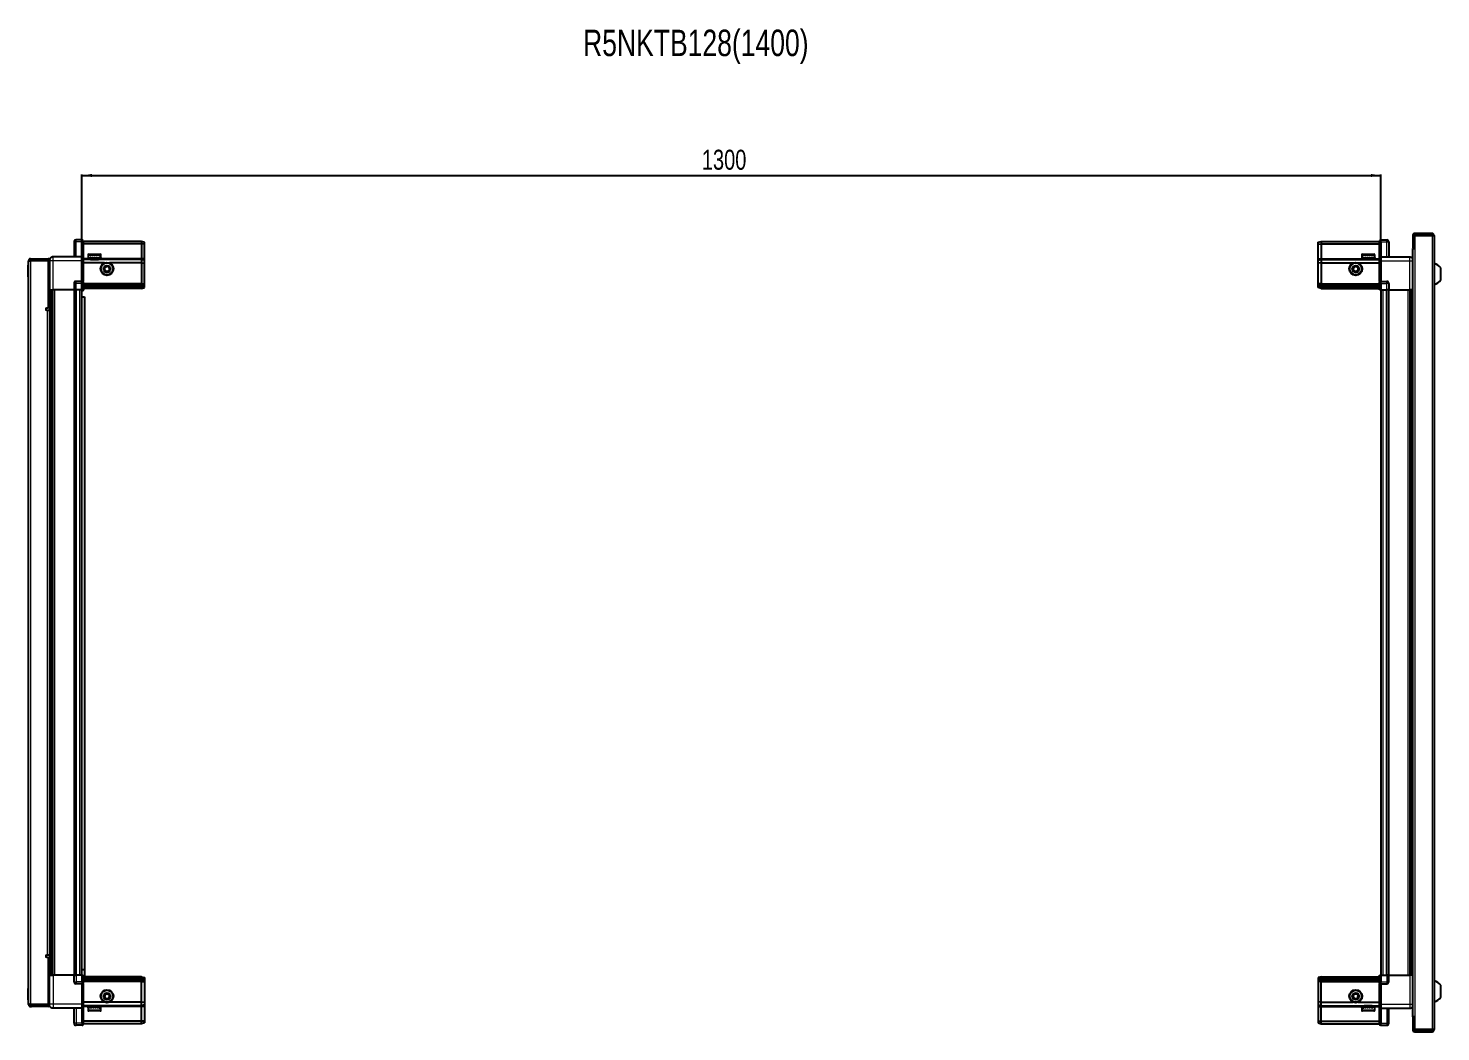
# Model space of a CAD drawing. Header units: millimetres. Extents: x 1319 to 5624, y -838 to 1781.
# Drawn here: x 2843 to 4257, y 777 to 1781 of the extents above; entities that cross this region are included whole.
import ezdxf

# ---------------------------------------------------------------- set-up
doc = ezdxf.new("R2010")
doc.units = ezdxf.units.MM
doc.layers.add('FORMAT', color=7, linetype='Continuous')
doc.styles.add('SLDTEXTSTYLE0', font='TXT', dxfattribs={"width": 0.75})
doc.dimstyles.new('SLDDIMSTYLE0', dxfattribs={"dimtxt": 20, "dimasz": 10, "dimexe": 0, "dimexo": 0.0625, "dimgap": 5, "dimtad": 2, "dimdec": 1, "dimrnd": 1e-09, "dimzin": 12, "dimdsep": 46, "dimtxsty": 'SLDTEXTSTYLE0', "dimsah": 1, "dimcen": 0.09, "dimadec": 0, "dimazin": 3, "dimtfac": 1, "dimtofl": 0, "dimtmove": 0, "dimatfit": 3, "dimfxl": 0, "dimfrac": 2, "dimtolj": 1, "dimtzin": 12, "dimarcsym": 0})

# ---------------------------------------------------------------- blocks, each defined once
blk = doc.blocks.new('_D_5')
at = {"layer": 'FORMAT'}
for p, q in [((2897, 1519.3), (2897, 1634.8)), ((2897, 1633.8), (4197, 1633.8)), ((4197, 1519.3), (4197, 1634.8))]:
    blk.add_line(p, q, dxfattribs=at)
for points in [[(2897, 1633.8), (2907, 1632.3), (2907, 1635.4)], [(4197, 1633.8), (4187, 1635.4), (4187, 1632.3)]]:
    blk.add_solid(points, dxfattribs=at)
at = {"layer": 'FORMAT', "insert": (3517.4, 1659.6), "char_height": 20, "attachment_point": 1, "style": 'SLDTEXTSTYLE0'}
blk.add_mtext('1300', dxfattribs=at)

msp = doc.modelspace()

# ---------------------------------------------------------------- linework, layer by layer
at = {"color": 7, "linetype": 'Continuous', "lineweight": 25}
for p, q in [((2897.13, 1569.32), (2891.13, 1569.32)), ((2897.13, 1569.32), (2897.46, 1569.32)), ((2897.13, 1569.32), (2897.13, 1567.32)), ((2898.33, 1568.82), (2897.46, 1569.32)), ((4196.49, 1569.32), (4195.63, 1568.82)), ((4196.49, 1569.32), (4195.63, 1568.82)), ((4196.83, 1569.32), (4196.49, 1569.32)), ((4196.83, 1569.32), (4196.49, 1569.32)), ((4196.83, 1567.32), (4196.83, 1569.32)), ((4196.83, 1569.32), (4196.83, 1569.32)), ((4196.83, 1569.32), (4202.83, 1569.32)), ((4228.83, 1573.72), (4228.83, 1561.32)), ((4230.33, 1573.72), (4230.33, 1561.32)), ((4230.83, 1560.82), (4230.83, 1573.72)), ((4230.83, 1573.72), (4248.23, 1573.72)), ((4248.23, 1575.82), (4230.93, 1575.82)), ((4248.23, 1574.32), (4230.93, 1574.32)), ((4248.23, 1574.32), (4248.23, 1575.82)), ((4248.23, 1573.72), (4250.33, 1573.72)), ((4250.33, 1573.72), (4250.33, 778.92)), ((2889.13, 1567.32), (2889.13, 1552.32)), ((2897.13, 1552.52), (2897.13, 1567.32)), ((2897.13, 1552.52), (2897.13, 1567.32)), ((2898.33, 1567.32), (2898.33, 1568.82)), ((2956.63, 1567.82), (2898.33, 1567.82)), ((2898.33, 1567.32), (2898.33, 1552.52)), ((2956.63, 1565.32), (2898.33, 1565.32)), ((2903.93, 1555.02), (2911.09, 1555.02)), ((2911.09, 1555.02), (2915.33, 1555.02)), ((2956.63, 1567.82), (2956.63, 1565.32)), ((2959.63, 1567.02), (2956.63, 1567.82)), ((2956.63, 1565.32), (2956.63, 1550.82)), ((2959.63, 1565.17), (2956.63, 1565.32)), ((2959.63, 1565.17), (2959.63, 1567.02)), ((2959.63, 1550.82), (2959.63, 1565.17)), ((4134.33, 1567.02), (4137.33, 1567.82)), ((4134.33, 1565.17), (4134.33, 1567.02)), ((4134.33, 1565.17), (4137.33, 1565.32)), ((4134.33, 1550.82), (4134.33, 1565.17)), ((4137.33, 1567.82), (4137.33, 1565.32)), ((4137.33, 1567.82), (4195.63, 1567.82)), ((4137.33, 1565.32), (4137.33, 1550.82)), ((4137.33, 1565.32), (4195.63, 1565.32)), ((4178.63, 1555.02), (4190.03, 1555.02)), ((4195.63, 1568.82), (4195.63, 1567.32)), ((4195.63, 1552.52), (4195.63, 1567.32)), ((4196.83, 1567.32), (4196.83, 1552.52)), ((4204.83, 1567.32), (4204.83, 1552.32)), ((4228.73, 1560.82), (4228.73, 791.82)), ((4228.73, 1560.82), (4230.83, 1560.82)), ((4228.83, 1561.32), (4230.33, 1561.32)), ((2843.63, 1543.96), (2843.33, 1543.96)), ((2843.33, 1532.39), (2843.33, 1543.96)), ((2845.13, 1548.47), (2843.63, 1548.47)), ((2843.63, 1547.97), (2843.63, 1548.47)), ((2843.63, 804.67), (2843.63, 1547.97)), ((2845.73, 1549.07), (2845.73, 1550.57)), ((2845.73, 1550.57), (2846.63, 1550.57)), ((2845.73, 1549.07), (2846.63, 1549.07)), ((2845.73, 1548.57), (2863.13, 1548.57)), ((2846.63, 1549.07), (2846.63, 1550.57)), ((2846.63, 1550.57), (2863.13, 1550.57)), ((2846.63, 1549.07), (2863.13, 1549.07)), ((2863.13, 1549.07), (2863.13, 1550.57)), ((2864.63, 1548.57), (2863.13, 1548.57)), ((2863.13, 1548.57), (2863.13, 1501.07)), ((2864.63, 1548.32), (2864.63, 1519.32)), ((2897.13, 1552.32), (2868.13, 1552.32)), ((2897.13, 1552.32), (2897.13, 1552.52)), ((2897.13, 1552.32), (2898.33, 1552.32)), ((2897.13, 1548.32), (2897.13, 1552.32)), ((2897.13, 1528.02), (2897.13, 1548.32)), ((2898.33, 1552.52), (2898.33, 1552.32)), ((2898.33, 1552.32), (2898.33, 1548.32)), ((2956.63, 1549.82), (2898.33, 1549.82)), ((2898.33, 1548.32), (2898.33, 1528.02)), ((2919.63, 1546.32), (2898.33, 1546.32)), ((2903.13, 1554.22), (2903.13, 1551.82)), ((2903.13, 1551.82), (2903.13, 1551.32)), ((2903.13, 1551.32), (2903.26, 1551.32)), ((2903.45, 1551.82), (2903.26, 1551.82)), ((2903.26, 1551.82), (2903.26, 1551.32)), ((2903.26, 1551.32), (2903.45, 1551.32)), ((2903.45, 1551.82), (2903.45, 1551.32)), ((2903.45, 1551.32), (2903.98, 1551.32)), ((2904.38, 1551.82), (2903.98, 1551.82)), ((2903.98, 1551.82), (2903.98, 1551.32)), ((2903.98, 1551.32), (2904.38, 1551.32)), ((2904.38, 1551.82), (2904.38, 1551.32)), ((2904.38, 1551.32), (2905.25, 1551.32)), ((2905.23, 1551.32), (2905.23, 1551.22)), ((2905.23, 1551.22), (2914.03, 1551.22)), ((2905.82, 1551.82), (2905.25, 1551.82)), ((2905.25, 1551.82), (2905.25, 1551.32)), ((2905.25, 1551.32), (2905.82, 1551.32)), ((2905.63, 1550.82), (2906.32, 1550.34)), ((2905.63, 1550.82), (2910.66, 1550.82)), ((2906.32, 1550.34), (2905.63, 1549.86)), ((2905.63, 1549.86), (2905.63, 1549.82)), ((2905.63, 1549.86), (2910.66, 1549.86)), ((2905.82, 1551.82), (2905.82, 1551.32)), ((2905.82, 1551.32), (2906.95, 1551.32)), ((2906.32, 1550.34), (2910.48, 1550.34)), ((2907.64, 1551.82), (2906.95, 1551.82)), ((2906.95, 1551.82), (2906.95, 1551.32)), ((2906.95, 1551.32), (2907.64, 1551.32)), ((2907.64, 1551.82), (2907.64, 1551.32)), ((2907.64, 1551.32), (2908.91, 1551.32)), ((2909.65, 1551.82), (2908.91, 1551.82)), ((2908.91, 1551.82), (2908.91, 1551.32)), ((2908.91, 1551.32), (2909.14, 1551.32)), ((2909.14, 1551.82), (2909.14, 1551.32)), ((2909.64, 1551.82), (2909.64, 1551.32)), ((2909.64, 1551.32), (2909.65, 1551.32)), ((2909.65, 1551.82), (2909.65, 1551.32)), ((2909.65, 1551.32), (2910.94, 1551.32)), ((2910.48, 1550.34), (2912.94, 1550.34)), ((2910.66, 1550.82), (2913.63, 1550.82)), ((2910.66, 1549.86), (2913.63, 1549.86)), ((2911.65, 1551.82), (2910.94, 1551.82)), ((2910.94, 1551.82), (2910.94, 1551.32)), ((2911, 1551.82), (2911, 1551.32)), ((2911, 1551.32), (2911.65, 1551.32)), ((2911.65, 1551.82), (2911.65, 1551.32)), ((2911.65, 1551.32), (2912.84, 1551.32)), ((2913.46, 1551.82), (2912.84, 1551.82)), ((2912.84, 1551.82), (2912.84, 1551.32)), ((2912.84, 1551.32), (2913.46, 1551.32)), ((2912.94, 1550.34), (2913.63, 1550.82)), ((2913.63, 1549.86), (2912.94, 1550.34)), ((2913.46, 1551.82), (2913.46, 1551.32)), ((2913.46, 1551.32), (2914.43, 1551.32)), ((2913.63, 1549.82), (2913.63, 1549.86)), ((2914.03, 1551.22), (2914.03, 1551.32)), ((2914.9, 1551.82), (2914.43, 1551.82)), ((2914.43, 1551.82), (2914.43, 1551.32)), ((2914.43, 1551.32), (2914.9, 1551.32)), ((2914.9, 1551.82), (2914.9, 1551.32)), ((2914.9, 1551.32), (2915.55, 1551.32)), ((2915.82, 1551.82), (2915.55, 1551.82)), ((2915.55, 1551.82), (2915.55, 1551.32)), ((2915.55, 1551.32), (2915.82, 1551.32)), ((2915.82, 1551.82), (2915.82, 1551.32)), ((2915.82, 1551.32), (2916.09, 1551.32)), ((2916.13, 1551.82), (2916.09, 1551.82)), ((2916.09, 1551.82), (2916.09, 1551.32)), ((2916.09, 1551.32), (2916.13, 1551.32)), ((2916.13, 1551.82), (2916.13, 1554.22)), ((2916.13, 1551.82), (2916.13, 1551.32)), ((2956.63, 1546.32), (2924.63, 1546.32)), ((2956.63, 1550.82), (2956.63, 1549.82)), ((2956.63, 1549.82), (2956.63, 1546.32)), ((2959.63, 1549.02), (2956.63, 1549.82)), ((2956.63, 1546.32), (2956.63, 1525.82)), ((2956.63, 1546.32), (2959.63, 1545.99)), ((2959.63, 1549.02), (2959.63, 1550.82)), ((2959.63, 1545.99), (2959.63, 1549.02)), ((2959.63, 1525.82), (2959.63, 1545.99)), ((4134.33, 1549.02), (4134.33, 1550.82)), ((4134.33, 1549.02), (4137.33, 1549.82)), ((4134.33, 1545.99), (4134.33, 1549.02)), ((4137.33, 1546.32), (4134.33, 1545.99)), ((4134.33, 1525.82), (4134.33, 1545.99)), ((4137.33, 1550.82), (4137.33, 1549.82)), ((4137.33, 1549.82), (4137.33, 1546.32)), ((4137.33, 1549.82), (4195.63, 1549.82)), ((4137.33, 1546.32), (4137.33, 1525.82)), ((4137.33, 1546.32), (4169.33, 1546.32)), ((4174.33, 1546.32), (4195.63, 1546.32)), ((4177.83, 1554.22), (4177.83, 1551.32)), ((4177.83, 1551.32), (4177.86, 1551.32)), ((4177.98, 1551.82), (4177.86, 1551.82)), ((4177.86, 1551.82), (4177.86, 1551.32)), ((4177.86, 1551.32), (4177.98, 1551.32)), ((4177.98, 1551.82), (4177.98, 1551.32)), ((4177.98, 1551.32), (4178.39, 1551.32)), ((4178.73, 1551.82), (4178.39, 1551.82)), ((4178.39, 1551.82), (4178.39, 1551.32)), ((4178.39, 1551.32), (4178.73, 1551.32)), ((4178.73, 1551.82), (4178.73, 1551.32)), ((4178.73, 1551.32), (4179.51, 1551.32)), ((4180.03, 1551.82), (4179.51, 1551.82)), ((4179.51, 1551.82), (4179.51, 1551.32)), ((4179.51, 1551.32), (4180.03, 1551.32)), ((4179.93, 1551.32), (4179.93, 1551.22)), ((4179.93, 1551.22), (4188.73, 1551.22)), ((4180.03, 1551.82), (4180.03, 1551.32)), ((4180.03, 1551.32), (4181.09, 1551.32)), ((4180.33, 1550.82), (4181.02, 1550.34)), ((4180.33, 1550.82), (4188.33, 1550.82)), ((4181.02, 1550.34), (4180.33, 1549.86)), ((4180.33, 1549.86), (4180.33, 1549.82)), ((4180.33, 1549.86), (4188.33, 1549.86)), ((4181.02, 1550.34), (4187.64, 1550.34)), ((4181.75, 1551.82), (4181.09, 1551.82)), ((4181.09, 1551.82), (4181.09, 1551.32)), ((4181.09, 1551.32), (4181.75, 1551.32)), ((4181.75, 1551.82), (4181.75, 1551.32)), ((4181.75, 1551.32), (4182.99, 1551.32)), ((4183.72, 1551.82), (4182.99, 1551.82)), ((4182.99, 1551.82), (4182.99, 1551.32)), ((4182.99, 1551.32), (4183.42, 1551.32)), ((4183.42, 1551.82), (4183.42, 1551.32)), ((4183.72, 1551.82), (4183.72, 1551.32)), ((4183.72, 1551.32), (4185.02, 1551.32)), ((4185.75, 1551.82), (4185.02, 1551.82)), ((4185.02, 1551.82), (4185.02, 1551.32)), ((4185.29, 1551.82), (4185.29, 1551.32)), ((4185.29, 1551.32), (4185.75, 1551.32)), ((4185.75, 1551.82), (4185.75, 1551.32)), ((4185.75, 1551.32), (4186.98, 1551.32)), ((4187.64, 1551.82), (4186.98, 1551.82)), ((4186.98, 1551.82), (4186.98, 1551.32)), ((4186.98, 1551.32), (4187.64, 1551.32)), ((4187.64, 1551.82), (4187.64, 1551.32)), ((4187.64, 1551.32), (4188.69, 1551.32)), ((4187.64, 1550.34), (4188.33, 1550.82)), ((4188.33, 1549.86), (4187.64, 1550.34)), ((4188.33, 1549.82), (4188.33, 1549.86)), ((4189.21, 1551.82), (4188.69, 1551.82)), ((4188.69, 1551.82), (4188.69, 1551.32)), ((4188.69, 1551.32), (4189.21, 1551.32)), ((4188.73, 1551.22), (4188.73, 1551.32)), ((4189.21, 1551.82), (4189.21, 1551.32)), ((4189.21, 1551.32), (4189.96, 1551.32)), ((4190.29, 1551.82), (4189.96, 1551.82)), ((4189.96, 1551.82), (4189.96, 1551.32)), ((4189.96, 1551.32), (4190.29, 1551.32)), ((4190.29, 1551.82), (4190.29, 1551.32)), ((4190.29, 1551.32), (4190.69, 1551.32)), ((4190.8, 1551.82), (4190.69, 1551.82)), ((4190.69, 1551.82), (4190.69, 1551.32)), ((4190.69, 1551.32), (4190.8, 1551.32)), ((4190.8, 1551.82), (4190.8, 1551.32)), ((4190.8, 1551.32), (4190.83, 1551.32)), ((4190.83, 1551.32), (4190.83, 1554.22)), ((4195.63, 1552.32), (4195.63, 1552.52)), ((4196.83, 1552.32), (4195.63, 1552.32)), ((4195.63, 1548.32), (4195.63, 1552.32)), ((4195.63, 1528.02), (4195.63, 1548.32)), ((4196.83, 1552.52), (4196.83, 1552.32)), ((4196.83, 1552.32), (4196.83, 1548.32)), ((4196.83, 1552.32), (4225.83, 1552.32)), ((4196.83, 1548.32), (4196.83, 1528.02)), ((4256.93, 1529.32), (4256.93, 1541.32)), ((2843.33, 1532.39), (2843.63, 1532.39)), ((2897.13, 1527.82), (2891.13, 1527.82)), ((2897.13, 1527.82), (2897.13, 1528.02)), ((2897.13, 1527.82), (2897.13, 1525.82)), ((2897.13, 1527.82), (2898.33, 1527.82)), ((2898.33, 1528.02), (2898.33, 1527.82)), ((2898.33, 1527.15), (2898.33, 1527.82)), ((2898.33, 1527.15), (2898.33, 1519.32)), ((4195.63, 1527.82), (4195.63, 1528.02)), ((4196.83, 1527.82), (4195.63, 1527.82)), ((4195.63, 1527.82), (4195.63, 1527.15)), ((4195.63, 1519.32), (4195.63, 1527.15)), ((4196.83, 1528.02), (4196.83, 1527.82)), ((4196.83, 1525.82), (4196.83, 1527.82)), ((4196.83, 1527.82), (4202.83, 1527.82)), ((4196.83, 1525.82), (4196.83, 1527.82)), ((2863.13, 1522.07), (2864.63, 1522.07)), ((2864.63, 1519.32), (2863.13, 1519.32)), ((2865.28, 833.32), (2865.28, 1519.32)), ((2867.07, 1519.32), (2867.07, 833.32)), ((2867.1, 1519.32), (2867.1, 833.32)), ((2889.13, 1519.32), (2868.13, 1519.32)), ((2889.13, 1525.82), (2889.13, 1519.32)), ((2889.13, 1519.32), (2891.13, 1519.32)), ((2889.78, 833.32), (2889.78, 1519.32)), ((2897.13, 1519.32), (2891.13, 1519.32)), ((2896.98, 833.32), (2896.98, 1519.32)), ((2897.13, 1519.32), (2897.13, 1525.82)), ((2897.13, 1519.32), (2897.13, 1525.82)), ((2897.13, 1519.32), (2897.46, 1519.32)), ((2897.13, 1519.32), (2897.13, 1519.32)), ((2897.46, 1519.32), (2897.46, 1525.82)), ((2898.33, 1519.32), (2897.46, 1519.32)), ((2897.46, 1519.32), (2897.46, 1519.32)), ((2956.63, 1524.82), (2898.33, 1524.82)), ((2956.63, 1523.82), (2898.33, 1523.82)), ((2956.63, 1522.32), (2898.33, 1522.32)), ((2956.63, 1520.82), (2898.33, 1520.82)), ((2956.63, 1525.82), (2956.63, 1524.82)), ((2956.63, 1524.82), (2956.63, 1523.82)), ((2956.63, 1524.82), (2959.63, 1524.02)), ((2956.63, 1523.82), (2956.63, 1522.32)), ((2956.63, 1523.82), (2959.63, 1523.28)), ((2956.63, 1522.32), (2959.63, 1522.78)), ((2956.63, 1522.32), (2956.63, 1520.82)), ((2956.63, 1520.82), (2959.63, 1521.63)), ((2959.63, 1524.02), (2959.63, 1525.82)), ((2959.63, 1523.28), (2959.63, 1524.02)), ((2959.63, 1522.78), (2959.63, 1523.28)), ((2959.63, 1521.63), (2959.63, 1522.78)), ((4134.33, 1524.02), (4134.33, 1525.82)), ((4137.33, 1524.82), (4134.33, 1524.02)), ((4134.33, 1523.28), (4134.33, 1524.02)), ((4137.33, 1523.82), (4134.33, 1523.28)), ((4134.33, 1522.78), (4134.33, 1523.28)), ((4137.33, 1522.32), (4134.33, 1522.78)), ((4134.33, 1521.63), (4134.33, 1522.78)), ((4137.33, 1520.82), (4134.33, 1521.63)), ((4137.33, 1525.82), (4137.33, 1524.82)), ((4137.33, 1524.82), (4137.33, 1523.82)), ((4137.33, 1524.82), (4195.63, 1524.82)), ((4137.33, 1523.82), (4137.33, 1522.32)), ((4137.33, 1523.82), (4195.63, 1523.82)), ((4137.33, 1522.32), (4195.63, 1522.32)), ((4137.33, 1522.32), (4137.33, 1520.82)), ((4137.33, 1520.82), (4195.63, 1520.82)), ((4196.49, 1519.32), (4195.63, 1519.32)), ((4196.49, 1525.82), (4196.49, 1519.32)), ((4196.83, 1519.32), (4196.49, 1519.32)), ((4196.83, 1525.82), (4196.83, 1519.32)), ((4196.83, 1519.32), (4202.83, 1519.32)), ((4196.98, 1519.32), (4196.98, 833.32)), ((4204.83, 1519.32), (4202.83, 1519.32)), ((4204.18, 1519.32), (4204.18, 833.32)), ((4204.83, 1525.82), (4204.83, 1519.32)), ((4204.83, 1519.32), (4225.83, 1519.32)), ((4226.85, 833.32), (4226.85, 1519.32)), ((4226.88, 833.32), (4226.88, 1519.32)), ((4228.68, 1519.32), (4228.68, 833.32)), ((2863.13, 1501.07), (2861.78, 1501.07)), ((2861.78, 1499.07), (2862.53, 1499.07)), ((2862.53, 1499.07), (2864.63, 1499.07)), ((2864.63, 1499.07), (2864.63, 853.57)), ((2896.98, 1512.32), (2899.48, 1512.32)), ((2899.48, 1512.32), (2899.48, 838.82)), ((2862.53, 853.57), (2861.78, 853.57)), ((2861.78, 851.57), (2863.13, 851.57)), ((2864.63, 853.57), (2862.53, 853.57)), ((2863.13, 851.57), (2863.13, 804.07)), ((2899.48, 838.82), (2896.98, 838.82)), ((2899.48, 838.82), (2899.48, 831.82)), ((2843.63, 820.26), (2843.33, 820.26)), ((2843.33, 810.58), (2843.33, 820.26)), ((2864.63, 833.32), (2863.13, 833.32)), ((2864.63, 830.57), (2863.13, 830.57)), ((2864.63, 804.32), (2864.63, 833.32)), ((2889.13, 833.32), (2868.13, 833.32)), ((2889.13, 826.82), (2889.13, 833.32)), ((2889.13, 833.32), (2891.13, 833.32)), ((2897.13, 833.32), (2891.13, 833.32)), ((2897.13, 824.82), (2891.13, 824.82)), ((2897.13, 826.82), (2897.13, 833.32)), ((2897.13, 833.32), (2897.46, 833.32)), ((2897.13, 826.82), (2897.13, 824.82)), ((2897.13, 826.82), (2897.13, 824.82)), ((2897.13, 824.82), (2898.33, 824.82)), ((2897.13, 824.62), (2897.13, 824.82)), ((2897.13, 804.32), (2897.13, 824.62)), ((2897.46, 826.82), (2897.46, 833.32)), ((2897.46, 833.32), (2898.33, 833.32)), ((2898.33, 833.32), (2898.33, 825.5)), ((2956.63, 831.82), (2898.33, 831.82)), ((2956.63, 830.32), (2898.33, 830.32)), ((2956.63, 828.82), (2898.33, 828.82)), ((2956.63, 827.82), (2898.33, 827.82)), ((2898.33, 824.82), (2898.33, 825.5)), ((2898.33, 824.82), (2898.33, 824.62)), ((2898.33, 824.62), (2898.33, 804.32)), ((2956.63, 830.32), (2956.63, 831.82)), ((2956.63, 831.82), (2959.63, 831.02)), ((2956.63, 828.82), (2956.63, 830.32)), ((2956.63, 830.32), (2959.63, 829.87)), ((2956.63, 828.82), (2959.63, 829.37)), ((2956.63, 827.82), (2956.63, 828.82)), ((2956.63, 827.82), (2959.63, 828.63)), ((2956.63, 826.82), (2956.63, 827.82)), ((2956.63, 806.32), (2956.63, 826.82)), ((2959.63, 831.02), (2959.63, 829.87)), ((2959.63, 829.87), (2959.63, 829.37)), ((2959.63, 829.37), (2959.63, 828.63)), ((2959.63, 828.63), (2959.63, 826.82)), ((2959.63, 826.82), (2959.63, 806.66)), ((4137.33, 831.82), (4134.33, 831.02)), ((4134.33, 831.02), (4134.33, 829.87)), ((4137.33, 830.32), (4134.33, 829.87)), ((4134.33, 829.87), (4134.33, 829.37)), ((4137.33, 828.82), (4134.33, 829.37)), ((4134.33, 829.37), (4134.33, 828.63)), ((4137.33, 827.82), (4134.33, 828.63)), ((4134.33, 828.63), (4134.33, 826.82)), ((4134.33, 826.82), (4134.33, 806.66)), ((4137.33, 830.32), (4137.33, 831.82)), ((4137.33, 831.82), (4195.63, 831.82)), ((4137.33, 828.82), (4137.33, 830.32)), ((4137.33, 830.32), (4195.63, 830.32)), ((4137.33, 828.82), (4195.63, 828.82)), ((4137.33, 827.82), (4137.33, 828.82)), ((4137.33, 827.82), (4195.63, 827.82)), ((4137.33, 826.82), (4137.33, 827.82)), ((4137.33, 806.32), (4137.33, 826.82)), ((4195.63, 825.5), (4195.63, 833.32)), ((4195.63, 833.32), (4196.49, 833.32)), ((4195.63, 825.5), (4195.63, 824.82)), ((4196.83, 824.82), (4195.63, 824.82)), ((4195.63, 824.62), (4195.63, 824.82)), ((4195.63, 804.32), (4195.63, 824.62)), ((4196.49, 833.32), (4196.49, 833.32)), ((4196.49, 833.32), (4196.49, 826.82)), ((4196.83, 833.32), (4196.49, 833.32)), ((4196.83, 833.32), (4196.83, 826.82)), ((4196.83, 833.32), (4196.83, 833.32)), ((4196.83, 833.32), (4202.83, 833.32)), ((4196.83, 833.32), (4196.83, 826.82)), ((4196.83, 824.82), (4196.83, 826.82)), ((4196.83, 824.82), (4196.83, 824.62)), ((4196.83, 824.82), (4202.83, 824.82)), ((4196.83, 824.62), (4196.83, 804.32)), ((4204.83, 833.32), (4202.83, 833.32)), ((4204.83, 826.82), (4204.83, 833.32)), ((4204.83, 833.32), (4225.83, 833.32)), ((4256.93, 811.32), (4256.93, 823.32)), ((2843.33, 808.69), (2843.33, 810.58)), ((2843.33, 808.69), (2843.63, 808.69)), ((2919.63, 806.32), (2898.33, 806.32)), ((2956.63, 806.32), (2924.63, 806.32)), ((2956.63, 806.32), (2959.63, 806.66)), ((2956.63, 802.82), (2956.63, 806.32)), ((2959.63, 806.66), (2959.63, 803.63)), ((4137.33, 806.32), (4134.33, 806.66)), ((4134.33, 806.66), (4134.33, 803.63)), ((4137.33, 806.32), (4169.33, 806.32)), ((4137.33, 802.82), (4137.33, 806.32)), ((4174.33, 806.32), (4195.63, 806.32)), ((2843.63, 804.17), (2843.63, 804.67)), ((2845.13, 804.17), (2843.63, 804.17)), ((2863.13, 804.07), (2845.73, 804.07)), ((2845.73, 803.57), (2845.73, 802.07)), ((2845.73, 803.57), (2846.63, 803.57)), ((2845.73, 802.07), (2846.63, 802.07)), ((2863.13, 803.57), (2846.63, 803.57)), ((2846.63, 803.57), (2846.63, 802.07)), ((2863.13, 802.07), (2846.63, 802.07)), ((2863.13, 804.07), (2864.63, 804.07)), ((2863.13, 803.57), (2863.13, 802.07)), ((2897.13, 800.32), (2868.13, 800.32)), ((2889.13, 785.32), (2889.13, 800.32)), ((2897.13, 800.32), (2897.13, 804.32)), ((2897.13, 800.32), (2898.33, 800.32)), ((2897.13, 800.12), (2897.13, 800.32)), ((2897.13, 785.32), (2897.13, 800.12)), ((2898.33, 804.32), (2898.33, 800.32)), ((2956.63, 802.82), (2898.33, 802.82)), ((2898.33, 800.32), (2898.33, 800.12)), ((2898.33, 800.12), (2898.33, 785.32)), ((2903.13, 801.32), (2903.13, 798.42)), ((2903.22, 801.32), (2903.13, 801.32)), ((2903.22, 800.82), (2903.22, 801.32)), ((2903.39, 801.32), (2903.22, 801.32)), ((2903.22, 800.82), (2903.39, 800.82)), ((2903.39, 800.82), (2903.39, 801.32)), ((2903.88, 801.32), (2903.39, 801.32)), ((2903.88, 800.82), (2903.88, 801.32)), ((2904.26, 801.32), (2903.88, 801.32)), ((2903.88, 800.82), (2904.26, 800.82)), ((2904.08, 797.62), (2903.93, 797.62)), ((2915.33, 797.62), (2904.08, 797.62)), ((2904.26, 800.82), (2904.26, 801.32)), ((2905.1, 801.32), (2904.26, 801.32)), ((2905.1, 800.82), (2905.1, 801.32)), ((2905.66, 801.32), (2905.1, 801.32)), ((2905.1, 800.82), (2905.66, 800.82)), ((2905.23, 801.42), (2905.23, 801.32)), ((2910.62, 801.42), (2905.23, 801.42)), ((2905.63, 802.82), (2905.63, 802.79)), ((2905.63, 802.79), (2906.32, 802.31)), ((2905.73, 802.79), (2905.63, 802.79)), ((2906.32, 802.31), (2905.63, 801.82)), ((2905.73, 801.82), (2905.63, 801.82)), ((2905.66, 800.82), (2905.66, 801.32)), ((2906.76, 801.32), (2905.66, 801.32)), ((2913.63, 802.79), (2905.73, 802.79)), ((2913.63, 801.82), (2905.73, 801.82)), ((2906.4, 802.31), (2906.32, 802.31)), ((2912.94, 802.31), (2906.4, 802.31)), ((2906.76, 800.82), (2906.76, 801.32)), ((2907.44, 801.32), (2906.76, 801.32)), ((2906.76, 800.82), (2907.44, 800.82)), ((2907.44, 800.82), (2907.44, 801.32)), ((2908.71, 801.32), (2907.44, 801.32)), ((2908.71, 800.82), (2908.71, 801.32)), ((2909, 801.32), (2908.71, 801.32)), ((2908.71, 800.82), (2909.44, 800.82)), ((2909, 800.82), (2909, 801.32)), ((2909.44, 800.82), (2909.44, 801.32)), ((2910.74, 801.32), (2909.44, 801.32)), ((2914.03, 801.42), (2910.62, 801.42)), ((2910.74, 800.82), (2910.74, 801.32)), ((2910.74, 800.82), (2911.46, 800.82)), ((2910.87, 800.82), (2910.87, 801.32)), ((2911.46, 801.32), (2910.87, 801.32)), ((2911.46, 800.82), (2911.46, 801.32)), ((2912.66, 801.32), (2911.46, 801.32)), ((2912.66, 800.82), (2912.66, 801.32)), ((2913.3, 801.32), (2912.66, 801.32)), ((2912.66, 800.82), (2913.3, 800.82)), ((2912.94, 802.31), (2913.63, 802.79)), ((2913.63, 801.82), (2912.94, 802.31)), ((2913.3, 800.82), (2913.3, 801.32)), ((2914.29, 801.32), (2913.3, 801.32)), ((2913.63, 802.79), (2913.63, 802.82)), ((2914.03, 801.32), (2914.03, 801.42)), ((2914.29, 800.82), (2914.29, 801.32)), ((2914.77, 801.32), (2914.29, 801.32)), ((2914.29, 800.82), (2914.77, 800.82)), ((2914.77, 800.82), (2914.77, 801.32)), ((2915.46, 801.32), (2914.77, 801.32)), ((2915.46, 800.82), (2915.46, 801.32)), ((2915.75, 801.32), (2915.46, 801.32)), ((2915.46, 800.82), (2915.75, 800.82)), ((2915.75, 800.82), (2915.75, 801.32)), ((2916.06, 801.32), (2915.75, 801.32)), ((2916.06, 800.82), (2916.06, 801.32)), ((2916.12, 801.32), (2916.06, 801.32)), ((2916.06, 800.82), (2916.12, 800.82)), ((2916.12, 800.82), (2916.12, 801.32)), ((2916.13, 801.32), (2916.12, 801.32)), ((2916.13, 798.42), (2916.13, 801.32)), ((2959.63, 803.63), (2956.63, 802.82)), ((2956.63, 801.82), (2956.63, 802.82)), ((2956.63, 787.32), (2956.63, 801.82)), ((2959.63, 803.63), (2959.63, 801.82)), ((2959.63, 801.82), (2959.63, 787.48)), ((4134.33, 803.63), (4137.33, 802.82)), ((4134.33, 803.63), (4134.33, 801.82)), ((4134.33, 801.82), (4134.33, 787.48)), ((4137.33, 802.82), (4195.63, 802.82)), ((4137.33, 801.82), (4137.33, 802.82)), ((4137.33, 787.32), (4137.33, 801.82)), ((4177.83, 801.32), (4177.83, 798.42)), ((4177.85, 801.32), (4177.83, 801.32)), ((4177.85, 800.82), (4177.85, 801.32)), ((4177.94, 801.32), (4177.85, 801.32)), ((4177.85, 800.82), (4177.94, 800.82)), ((4177.94, 800.82), (4177.94, 801.32)), ((4178.32, 801.32), (4177.94, 801.32)), ((4178.32, 800.82), (4178.32, 801.32)), ((4178.63, 801.32), (4178.32, 801.32)), ((4178.32, 800.82), (4178.63, 800.82)), ((4178.63, 800.82), (4178.63, 801.32)), ((4179.37, 801.32), (4178.63, 801.32)), ((4190.03, 797.62), (4178.63, 797.62)), ((4179.37, 800.82), (4179.37, 801.32)), ((4179.88, 801.32), (4179.37, 801.32)), ((4179.37, 800.82), (4179.88, 800.82)), ((4179.88, 800.82), (4179.88, 801.32)), ((4180.92, 801.32), (4179.88, 801.32)), ((4179.93, 801.42), (4179.93, 801.32)), ((4188.73, 801.42), (4179.93, 801.42)), ((4180.33, 802.82), (4180.33, 802.79)), ((4180.33, 802.79), (4181.02, 802.31)), ((4188.33, 802.79), (4180.33, 802.79)), ((4181.02, 802.31), (4180.33, 801.82)), ((4188.33, 801.82), (4180.33, 801.82)), ((4180.92, 800.82), (4180.92, 801.32)), ((4181.57, 801.32), (4180.92, 801.32)), ((4180.92, 800.82), (4181.57, 800.82)), ((4187.64, 802.31), (4181.02, 802.31)), ((4181.57, 800.82), (4181.57, 801.32)), ((4182.79, 801.32), (4181.57, 801.32)), ((4182.79, 800.82), (4182.79, 801.32)), ((4183.29, 801.32), (4182.79, 801.32)), ((4182.79, 800.82), (4183.52, 800.82)), ((4183.29, 800.82), (4183.29, 801.32)), ((4183.52, 800.82), (4183.52, 801.32)), ((4184.82, 801.32), (4183.52, 801.32)), ((4184.82, 800.82), (4184.82, 801.32)), ((4184.82, 800.82), (4185.55, 800.82)), ((4185.16, 800.82), (4185.16, 801.32)), ((4185.55, 801.32), (4185.16, 801.32)), ((4185.55, 800.82), (4185.55, 801.32)), ((4186.8, 801.32), (4185.55, 801.32)), ((4186.8, 800.82), (4186.8, 801.32)), ((4187.46, 801.32), (4186.8, 801.32)), ((4186.8, 800.82), (4187.46, 800.82)), ((4187.46, 800.82), (4187.46, 801.32)), ((4188.54, 801.32), (4187.46, 801.32)), ((4187.64, 802.31), (4188.33, 802.79)), ((4188.33, 801.82), (4187.64, 802.31)), ((4188.33, 802.79), (4188.33, 802.82)), ((4188.54, 800.82), (4188.54, 801.32)), ((4189.07, 801.32), (4188.54, 801.32)), ((4188.54, 800.82), (4189.07, 800.82)), ((4188.73, 801.32), (4188.73, 801.42)), ((4189.07, 800.82), (4189.07, 801.32)), ((4189.86, 801.32), (4189.07, 801.32)), ((4189.86, 800.82), (4189.86, 801.32)), ((4190.21, 801.32), (4189.86, 801.32)), ((4189.86, 800.82), (4190.21, 800.82)), ((4190.21, 800.82), (4190.21, 801.32)), ((4190.64, 801.32), (4190.21, 801.32)), ((4190.64, 800.82), (4190.64, 801.32)), ((4190.78, 801.32), (4190.64, 801.32)), ((4190.64, 800.82), (4190.78, 800.82)), ((4190.78, 800.82), (4190.78, 801.32)), ((4190.83, 801.32), (4190.78, 801.32)), ((4190.83, 798.42), (4190.83, 801.32)), ((4195.63, 800.32), (4195.63, 804.32)), ((4196.83, 800.32), (4195.63, 800.32)), ((4195.63, 800.12), (4195.63, 800.32)), ((4195.63, 785.32), (4195.63, 800.12)), ((4196.83, 804.32), (4196.83, 800.32)), ((4196.83, 800.32), (4196.83, 800.12)), ((4196.83, 800.32), (4225.83, 800.32)), ((4196.83, 800.12), (4196.83, 785.32)), ((4196.83, 800.12), (4196.83, 785.32)), ((4204.83, 785.32), (4204.83, 800.32)), ((4230.83, 791.82), (4228.73, 791.82)), ((4230.83, 778.92), (4230.83, 791.82)), ((2897.13, 783.32), (2891.13, 783.32)), ((2897.13, 785.32), (2897.13, 783.32)), ((2897.13, 783.32), (2897.46, 783.32)), ((2897.13, 783.32), (2897.46, 783.32)), ((2897.13, 783.32), (2897.13, 783.32)), ((2897.46, 783.32), (2898.33, 783.82)), ((2897.46, 783.32), (2898.33, 783.82)), ((2956.63, 787.32), (2898.33, 787.32)), ((2898.33, 783.82), (2898.33, 785.32)), ((2956.63, 784.82), (2898.33, 784.82)), ((2959.63, 787.48), (2956.63, 787.32)), ((2956.63, 784.82), (2956.63, 787.32)), ((2959.63, 785.63), (2956.63, 784.82)), ((2959.63, 787.48), (2959.63, 785.63)), ((4134.33, 787.48), (4137.33, 787.32)), ((4134.33, 787.48), (4134.33, 785.63)), ((4134.33, 785.63), (4137.33, 784.82)), ((4137.33, 787.32), (4195.63, 787.32)), ((4137.33, 784.82), (4137.33, 787.32)), ((4137.33, 784.82), (4195.63, 784.82)), ((4195.63, 785.32), (4195.63, 783.82)), ((4195.63, 783.82), (4196.49, 783.32)), ((4196.83, 783.32), (4196.49, 783.32)), ((4196.83, 783.32), (4196.83, 785.32)), ((4196.83, 783.32), (4202.83, 783.32)), ((4228.83, 791.32), (4230.33, 791.32)), ((4228.83, 791.32), (4228.83, 778.92)), ((4230.33, 791.32), (4230.33, 778.92)), ((4248.23, 778.92), (4230.83, 778.92)), ((4230.93, 778.32), (4248.23, 778.32)), ((4250.33, 778.92), (4248.23, 778.92)), ((4248.23, 778.32), (4248.23, 776.82)), ((4230.93, 776.82), (4248.23, 776.82))]:
    msp.add_line(p, q, dxfattribs=at)
at = {"color": 8, "linetype": 'Continuous', "lineweight": 18}
for p, q in [((2891.13, 1567.32), (2891.13, 1569.32)), ((4202.83, 1567.32), (4202.83, 1569.32)), ((4230.33, 1573.72), (4228.83, 1573.72)), ((4230.93, 1574.32), (4230.93, 1575.82)), ((4248.23, 1573.72), (4248.23, 778.92)), ((2891.13, 1567.32), (2889.13, 1567.32)), ((2891.13, 1552.32), (2891.13, 1567.32)), ((2897.13, 1567.32), (2891.13, 1567.32)), ((2897.13, 1567.32), (2898.33, 1567.32)), ((4196.83, 1567.32), (4195.63, 1567.32)), ((4196.83, 1567.32), (4202.83, 1567.32)), ((4202.83, 1552.32), (4202.83, 1567.32)), ((4202.83, 1567.32), (4204.83, 1567.32)), ((4230.83, 1560.82), (4230.83, 791.82)), ((2845.73, 1548.57), (2845.73, 804.07)), ((2868.13, 1519.32), (2868.13, 1548.32)), ((2897.13, 1548.32), (2868.13, 1548.32)), ((2897.13, 1552.52), (2898.33, 1552.52)), ((2897.13, 1548.32), (2898.33, 1548.32)), ((2905.63, 1550.82), (2898.33, 1550.82)), ((2903.13, 1554.22), (2911.3, 1554.22)), ((2911.3, 1554.22), (2916.13, 1554.22)), ((2956.63, 1550.82), (2913.63, 1550.82)), ((2959.63, 1550.82), (2956.63, 1550.82)), ((4134.33, 1550.82), (4137.33, 1550.82)), ((4137.33, 1550.82), (4180.33, 1550.82)), ((4177.83, 1554.22), (4190.83, 1554.22)), ((4188.33, 1550.82), (4195.63, 1550.82)), ((4195.63, 1552.52), (4196.83, 1552.52)), ((4196.83, 1548.32), (4195.63, 1548.32)), ((4196.83, 1548.32), (4225.83, 1548.32)), ((4225.83, 1519.32), (4225.83, 1548.32)), ((2891.13, 1525.82), (2891.13, 1527.82)), ((2897.13, 1528.02), (2898.33, 1528.02)), ((4195.63, 1528.02), (4196.83, 1528.02)), ((4202.83, 1525.82), (4202.83, 1527.82)), ((2864.63, 1499.07), (2864.63, 1519.32)), ((2865.86, 1519.32), (2865.86, 833.32)), ((2868.31, 833.32), (2868.31, 1519.32)), ((2869.72, 1519.32), (2869.72, 833.32)), ((2889.13, 1525.82), (2891.13, 1525.82)), ((2889.13, 833.32), (2889.13, 1519.32)), ((2891.13, 1519.32), (2891.13, 1525.82)), ((2897.13, 1525.82), (2891.13, 1525.82)), ((2891.78, 833.32), (2891.78, 1519.32)), ((2894.98, 833.32), (2894.98, 1519.32)), ((2897.13, 1525.82), (2897.46, 1525.82)), ((2897.13, 1519.32), (2897.46, 1519.32)), ((2956.63, 1525.82), (2898.33, 1525.82)), ((2956.63, 1525.82), (2959.63, 1525.82)), ((4137.33, 1525.82), (4134.33, 1525.82)), ((4137.33, 1525.82), (4195.63, 1525.82)), ((4196.83, 1525.82), (4196.49, 1525.82)), ((4196.83, 1525.82), (4202.83, 1525.82)), ((4198.98, 1519.32), (4198.98, 833.32)), ((4202.18, 1519.32), (4202.18, 833.32)), ((4204.83, 1525.82), (4202.83, 1525.82)), ((4202.83, 1519.32), (4202.83, 1525.82)), ((4204.83, 1519.32), (4204.83, 833.32)), ((4224.23, 833.32), (4224.23, 1519.32)), ((4225.64, 1519.32), (4225.64, 833.32)), ((4228.09, 833.32), (4228.09, 1519.32)), ((2862.53, 853.57), (2862.53, 1499.07)), ((2864.63, 833.32), (2864.63, 853.57)), ((2868.13, 833.32), (2868.13, 804.32)), ((2889.13, 826.82), (2891.13, 826.82)), ((2891.13, 833.32), (2891.13, 826.82)), ((2891.13, 826.82), (2891.13, 824.82)), ((2897.13, 826.82), (2891.13, 826.82)), ((2897.13, 826.82), (2897.46, 826.82)), ((2898.33, 824.62), (2897.13, 824.62)), ((2956.63, 826.82), (2898.33, 826.82)), ((2956.63, 826.82), (2959.63, 826.82)), ((4137.33, 826.82), (4134.33, 826.82)), ((4137.33, 826.82), (4195.63, 826.82)), ((4196.83, 824.62), (4195.63, 824.62)), ((4196.83, 833.32), (4196.49, 833.32)), ((4196.83, 826.82), (4196.49, 826.82)), ((4196.83, 826.82), (4202.83, 826.82)), ((4202.83, 833.32), (4202.83, 826.82)), ((4204.83, 826.82), (4202.83, 826.82)), ((4202.83, 826.82), (4202.83, 824.82)), ((4225.83, 833.32), (4225.83, 804.32)), ((2897.13, 804.32), (2868.13, 804.32)), ((2891.13, 800.32), (2891.13, 785.32)), ((2897.13, 804.32), (2898.33, 804.32)), ((2898.33, 800.12), (2897.13, 800.12)), ((2905.63, 801.82), (2898.33, 801.82)), ((2903.3, 798.42), (2903.13, 798.42)), ((2916.13, 798.42), (2903.3, 798.42)), ((2956.63, 801.82), (2913.63, 801.82)), ((2959.63, 801.82), (2956.63, 801.82)), ((4134.33, 801.82), (4137.33, 801.82)), ((4137.33, 801.82), (4180.33, 801.82)), ((4190.83, 798.42), (4177.83, 798.42)), ((4188.33, 801.82), (4195.63, 801.82)), ((4196.83, 804.32), (4195.63, 804.32)), ((4196.83, 800.12), (4195.63, 800.12)), ((4196.83, 804.32), (4225.83, 804.32)), ((4202.83, 800.32), (4202.83, 785.32)), ((2891.13, 785.32), (2889.13, 785.32)), ((2891.13, 785.32), (2891.13, 783.32)), ((2897.13, 785.32), (2891.13, 785.32)), ((2897.13, 785.32), (2898.33, 785.32)), ((4196.83, 785.32), (4195.63, 785.32)), ((4196.83, 785.32), (4202.83, 785.32)), ((4202.83, 785.32), (4202.83, 783.32)), ((4202.83, 785.32), (4204.83, 785.32)), ((4230.33, 778.92), (4228.83, 778.92)), ((4230.93, 778.32), (4230.93, 776.82))]:
    msp.add_line(p, q, dxfattribs=at)
at = {"color": 7, "linetype": 'Continuous', "lineweight": 25}
for centre, radius in [((2922.13, 1540.32), 6.5), ((2922.13, 1540.32), 3.46), ((4171.83, 1540.32), 6.5), ((4171.83, 1540.32), 3.46), ((2922.13, 812.32), 6.5), ((2922.13, 812.32), 3.46), ((4171.83, 812.32), 6.5), ((4171.83, 812.32), 3.46)]:
    msp.add_circle(centre, radius, dxfattribs=at)
at = {"color": 8, "linetype": 'Continuous', "lineweight": 18}
for centre in [(2922.13, 1540.32), (4171.83, 1540.32), (2922.13, 812.32), (4171.83, 812.32)]:
    msp.add_circle(centre, 5.7, dxfattribs=at)
at = {"color": 7, "linetype": 'Continuous', "lineweight": 25}
for centre, radius, start, end in [((2891.13, 1567.32), 2, 90, 180), ((4202.83, 1567.32), 2, 0, 90), ((4230.93, 1573.72), 2.1, 90, 180), ((4230.93, 1573.72), 0.6, 90, 180), ((4248.23, 1573.72), 2.1, 0, 90), ((4248.23, 1573.72), 0.6, 0, 90), ((2903.93, 1554.22), 0.8, 90, 180), ((2915.33, 1554.22), 0.8, 0, 90), ((4178.63, 1554.22), 0.8, 90, 180), ((4190.03, 1554.22), 0.8, 0, 90), ((2845.63, 1548.07), 0.5, 90, 117.52901), ((2863.03, 1548.47), 0.6, 9.59407, 90), ((2863.03, 1548.47), 2.1, 32.2369, 87.2706), ((2905.23, 1550.82), 0.4, 0, 90), ((2914.03, 1550.82), 0.4, 90, 180), ((2922.13, 1540.32), 2.5, 161.00659, 221.00659), ((2922.13, 1540.32), 2.5, 101.00659, 161.00659), ((2922.13, 1540.32), 2.5, 41.00659, 101.00659), ((2922.13, 1540.32), 2.5, 341.00659, 41.00659), ((4171.83, 1540.32), 2.5, 120.74103, 180.74103), ((4171.83, 1540.32), 2.5, 60.74103, 120.74103), ((4171.83, 1540.32), 2.5, 0.74103, 60.74103), ((4179.93, 1550.82), 0.4, 0, 90), ((4188.73, 1550.82), 0.4, 90, 180), ((4247.3, 1534.3), 11.91, 36.1266, 75.29965), ((2891.13, 1525.82), 2, 90, 180), ((2922.13, 1540.32), 2.5, 221.00659, 281.00659), ((2922.13, 1540.32), 2.5, 281.00659, 341.00659), ((4171.83, 1540.32), 2.5, 180.74103, 240.74103), ((4171.83, 1540.32), 2.5, 240.74103, 300.74103), ((4171.83, 1540.32), 2.5, 300.74103, 0.74103), ((4202.83, 1525.82), 2, 0, 90), ((4247.3, 1536.35), 11.91, 284.70035, 323.8734), ((2894.48, 1521.97), 5, 300, 346.70293), ((2861.78, 1500.07), 1, 90, 270), ((2861.78, 852.57), 1, 90, 270), ((2891.13, 826.82), 2, 180, 270), ((4202.83, 826.82), 2, 270, 0), ((4247.3, 816.3), 11.91, 36.1266, 75.29965), ((2922.13, 812.32), 2.5, 127.98423, 187.98423), ((2922.13, 812.32), 2.5, 187.98423, 247.98423), ((2922.13, 812.32), 2.5, 67.98423, 127.98423), ((2922.13, 812.32), 2.5, 247.98423, 307.98423), ((2922.13, 812.32), 2.5, 7.98423, 67.98423), ((2922.13, 812.32), 2.5, 307.98423, 7.98423), ((4171.83, 812.32), 2.5, 155.91157, 215.91157), ((4171.83, 812.32), 2.5, 95.91157, 155.91157), ((4171.83, 812.32), 2.5, 215.91157, 275.91157), ((4171.83, 812.32), 2.5, 35.91157, 95.91157), ((4171.83, 812.32), 2.5, 275.91157, 335.91157), ((4171.83, 812.32), 2.5, 335.91157, 35.91157), ((4247.3, 818.35), 11.91, 284.70035, 323.8734), ((2845.63, 804.57), 0.5, 243.29122, 270), ((2863.03, 804.17), 0.6, 270, 350.40593), ((2863.03, 804.17), 2.1, 272.7294, 327.8305), ((2903.93, 798.42), 0.8, 180, 270), ((2905.23, 801.82), 0.4, 270, 0), ((2914.03, 801.82), 0.4, 180, 270), ((2915.33, 798.42), 0.8, 270, 0), ((4178.63, 798.42), 0.8, 180, 270), ((4179.93, 801.82), 0.4, 270, 360), ((4188.73, 801.82), 0.4, 180, 270), ((4190.03, 798.42), 0.8, 270, 0), ((2891.13, 785.32), 2, 180, 270), ((4202.83, 785.32), 2, 270, 0), ((4230.93, 778.92), 2.1, 180, 270), ((4230.93, 778.92), 0.6, 180, 270), ((4248.23, 778.92), 2.1, 270, 0), ((4248.23, 778.92), 0.6, 270, 0)]:
    msp.add_arc(centre, radius, start, end, dxfattribs=at)
for centre, start_param, end_param in [((2900.92, 1525.82), 2.4188584, 3.1415927), ((4193.03, 1525.82), 0, 0.7227342), ((2900.92, 826.82), 3.1415927, 3.8643269), ((4193.03, 826.82), 5.5604511, 6.2831853)]:
    msp.add_ellipse(centre, major_axis=(3.46, 0), ratio=0.5773503, start_param=start_param, end_param=end_param, dxfattribs=at)
for points, knots in [([(2845.73, 1550.57), (2845.47, 1550.55), (2844.98, 1550.49), (2844.34, 1550.1), (2843.87, 1549.54), (2843.65, 1548.96), (2843.63, 1548.6), (2843.63, 1548.47)], [0, 0, 0, 0, 0.2302553, 0.4485219, 0.6667858, 0.8850496, 1, 1, 1, 1]), ([(2843.63, 1547.97), (2843.65, 1548.02), (2843.71, 1548.11), (2844.1, 1548.24), (2844.66, 1548.37), (2845.24, 1548.48), (2845.6, 1548.55), (2845.73, 1548.57)], [0, 0, 0, 0, 0.2302553, 0.4485219, 0.6667858, 0.8850496, 1, 1, 1, 1]), ([(2868.13, 1552.32), (2867.69, 1552.28), (2867.01, 1552.2), (2866.19, 1551.77), (2865.63, 1551.32), (2865.18, 1550.76), (2864.75, 1549.94), (2864.67, 1549.26), (2864.63, 1548.82)], [0, 0, 0, 0, 0.2394568, 0.3683607, 0.5, 0.6316393, 0.7605432, 1, 1, 1, 1]), ([(2864.63, 1548.82), (2864.63, 1548.82), (2864.63, 1548.8), (2864.63, 1548.69), (2864.63, 1548.52), (2864.63, 1548.39), (2864.63, 1548.32)], [0, 0, 0, 0, 0.2493943, 0.5003335, 0.7501667, 1, 1, 1, 1]), ([(2919.29, 1539.77), (2919.46, 1540.26), (2919.78, 1541.17), (2920.09, 1542.08), (2920.23, 1542.5)], [0, 0, 0, 0, 0.5346859, 1, 1, 1, 1]), ([(2920.23, 1542.5), (2920.74, 1542.6), (2921.69, 1542.78), (2922.63, 1542.97), (2923.07, 1543.05)], [0, 0, 0, 0, 0.53468586, 1, 1, 1, 1]), ([(2923.07, 1543.05), (2923.15, 1542.96), (2923.54, 1542.51), (2924.19, 1541.76), (2924.73, 1541.13), (2924.96, 1540.87)], [0, 0, 0, 0, 0.1331247, 0.6370994, 1, 1, 1, 1]), ([(2924.96, 1540.87), (2924.79, 1540.39), (2924.48, 1539.47), (2924.17, 1538.57), (2924.02, 1538.14)], [0, 0, 0, 0, 0.5346859, 1, 1, 1, 1]), ([(4169.31, 1541.73), (4169.75, 1542), (4170.58, 1542.49), (4171.41, 1542.98), (4171.79, 1543.21)], [0, 0, 0, 0, 0.5346859, 1, 1, 1, 1]), ([(4169.35, 1538.85), (4169.34, 1538.97), (4169.34, 1539.57), (4169.32, 1540.57), (4169.31, 1541.39), (4169.31, 1541.73)], [0, 0, 0, 0, 0.1331247, 0.6370994, 1, 1, 1, 1]), ([(4171.79, 1543.21), (4172.24, 1542.96), (4173.08, 1542.49), (4173.92, 1542.02), (4174.31, 1541.8)], [0, 0, 0, 0, 0.5346859, 1, 1, 1, 1]), ([(4174.31, 1541.8), (4174.31, 1541.45), (4174.32, 1540.63), (4174.34, 1539.64), (4174.34, 1539.04), (4174.35, 1538.91)], [0, 0, 0, 0, 0.3629006, 0.8668753, 1, 1, 1, 1]), ([(4225.83, 1552.32), (4226.27, 1552.28), (4226.95, 1552.21), (4227.76, 1551.77), (4228.31, 1551.33), (4228.59, 1550.96), (4228.73, 1550.77)], [0, 0, 0, 0, 0.3842982, 0.5911726, 0.8024372, 1, 1, 1, 1]), ([(2921.19, 1537.59), (2920.96, 1537.85), (2920.42, 1538.48), (2919.77, 1539.23), (2919.38, 1539.68), (2919.29, 1539.77)], [0, 0, 0, 0, 0.36290056, 0.86687533, 1, 1, 1, 1]), ([(2924.02, 1538.14), (2923.51, 1538.05), (2922.57, 1537.86), (2921.63, 1537.68), (2921.19, 1537.59)], [0, 0, 0, 0, 0.5346859, 1, 1, 1, 1]), ([(4171.86, 1537.44), (4171.41, 1537.69), (4170.57, 1538.16), (4169.74, 1538.63), (4169.35, 1538.85)], [0, 0, 0, 0, 0.5346859, 1, 1, 1, 1]), ([(4174.35, 1538.91), (4173.9, 1538.65), (4173.07, 1538.16), (4172.25, 1537.67), (4171.86, 1537.44)], [0, 0, 0, 0, 0.5346859, 1, 1, 1, 1]), ([(2864.63, 1519.32), (2864.67, 1519.32), (2864.74, 1519.32), (2865.35, 1519.32), (2866.23, 1519.32), (2867.22, 1519.32), (2867.87, 1519.32), (2868.13, 1519.32)], [0, 0, 0, 0, 0.2146939, 0.4293877, 0.6440816, 0.8587754, 1, 1, 1, 1]), ([(4228.68, 1519.32), (4228.64, 1519.32), (4228.42, 1519.32), (4227.7, 1519.32), (4226.74, 1519.32), (4226.09, 1519.32), (4225.83, 1519.32)], [0, 0, 0, 0, 0.0717073, 0.4209791, 0.7702508, 1, 1, 1, 1]), ([(2864.63, 833.32), (2864.67, 833.32), (2864.74, 833.32), (2865.35, 833.32), (2866.23, 833.32), (2867.22, 833.32), (2867.87, 833.32), (2868.13, 833.32)], [0, 0, 0, 0, 0.2146939, 0.4293877, 0.6440816, 0.8587754, 1, 1, 1, 1]), ([(4228.68, 833.32), (4228.64, 833.32), (4228.42, 833.32), (4227.7, 833.32), (4226.74, 833.32), (4226.09, 833.32), (4225.83, 833.32)], [0, 0, 0, 0, 0.0717073, 0.4209791, 0.7702508, 1, 1, 1, 1]), ([(2919.45, 813.41), (2919.86, 813.72), (2920.62, 814.32), (2921.37, 814.91), (2921.73, 815.18)], [0, 0, 0, 0, 0.5346859, 1, 1, 1, 1]), ([(2919.85, 810.55), (2919.83, 810.67), (2919.75, 811.26), (2919.61, 812.25), (2919.5, 813.06), (2919.45, 813.41)], [0, 0, 0, 0, 0.13312467, 0.63709944, 1, 1, 1, 1]), ([(2922.53, 809.46), (2922.05, 809.66), (2921.16, 810.02), (2920.27, 810.38), (2919.85, 810.55)], [0, 0, 0, 0, 0.53468586, 1, 1, 1, 1]), ([(2921.73, 815.18), (2922.2, 814.99), (2923.1, 814.63), (2923.99, 814.27), (2924.4, 814.1)], [0, 0, 0, 0, 0.5346859, 1, 1, 1, 1]), ([(2924.8, 811.24), (2924.4, 810.92), (2923.64, 810.33), (2922.88, 809.74), (2922.53, 809.46)], [0, 0, 0, 0, 0.5346859, 1, 1, 1, 1]), ([(2924.4, 814.1), (2924.45, 813.76), (2924.56, 812.94), (2924.7, 811.96), (2924.79, 811.37), (2924.8, 811.24)], [0, 0, 0, 0, 0.3629006, 0.8668753, 1, 1, 1, 1]), ([(4168.96, 812.03), (4169.17, 812.5), (4169.56, 813.38), (4169.95, 814.25), (4170.13, 814.66)], [0, 0, 0, 0, 0.53468586, 1, 1, 1, 1]), ([(4170.65, 809.69), (4170.35, 810.11), (4169.78, 810.89), (4169.22, 811.66), (4168.96, 812.03)], [0, 0, 0, 0, 0.5346859, 1, 1, 1, 1]), ([(4170.13, 814.66), (4170.48, 814.7), (4171.3, 814.78), (4172.29, 814.88), (4172.88, 814.95), (4173.01, 814.96)], [0, 0, 0, 0, 0.3629006, 0.8668753, 1, 1, 1, 1]), ([(4173.52, 809.99), (4173.4, 809.97), (4172.8, 809.91), (4171.81, 809.81), (4170.99, 809.72), (4170.65, 809.69)], [0, 0, 0, 0, 0.1331247, 0.6370994, 1, 1, 1, 1]), ([(4173.01, 814.96), (4173.31, 814.54), (4173.87, 813.76), (4174.44, 812.98), (4174.7, 812.62)], [0, 0, 0, 0, 0.5346859, 1, 1, 1, 1]), ([(4174.7, 812.62), (4174.49, 812.15), (4174.09, 811.27), (4173.7, 810.39), (4173.52, 809.99)], [0, 0, 0, 0, 0.5346859, 1, 1, 1, 1]), ([(2845.73, 804.07), (2845.47, 804.12), (2844.98, 804.21), (2844.34, 804.34), (2843.87, 804.47), (2843.65, 804.58), (2843.63, 804.65), (2843.63, 804.67)], [0, 0, 0, 0, 0.2302553, 0.4485219, 0.6667858, 0.8850496, 1, 1, 1, 1]), ([(2843.63, 804.17), (2843.65, 803.92), (2843.71, 803.43), (2844.1, 802.79), (2844.66, 802.32), (2845.24, 802.1), (2845.6, 802.08), (2845.73, 802.07)], [0, 0, 0, 0, 0.2302553, 0.4485219, 0.6667858, 0.8850496, 1, 1, 1, 1]), ([(2864.63, 803.82), (2864.63, 803.83), (2864.63, 803.84), (2864.63, 803.96), (2864.63, 804.13), (2864.63, 804.26), (2864.63, 804.32)], [0, 0, 0, 0, 0.2493943, 0.5003335, 0.7501667, 1, 1, 1, 1]), ([(2868.13, 800.32), (2867.69, 800.37), (2867.01, 800.44), (2866.19, 800.88), (2865.63, 801.33), (2865.18, 801.89), (2864.75, 802.71), (2864.67, 803.38), (2864.63, 803.82)], [0, 0, 0, 0, 0.2394568, 0.3683607, 0.5, 0.6316393, 0.7605432, 1, 1, 1, 1]), ([(4225.83, 800.32), (4226.27, 800.37), (4226.95, 800.44), (4227.76, 800.88), (4228.31, 801.32), (4228.59, 801.69), (4228.73, 801.87)], [0, 0, 0, 0, 0.3842982, 0.5911726, 0.8024372, 1, 1, 1, 1])]:
    msp.add_open_spline(points, degree=3, knots=knots, dxfattribs=at)
for points in [[(2845.73, 1549.07), (2845.65, 1549.06), (2845.49, 1549.05), (2845.29, 1548.91), (2845.15, 1548.71), (2845.14, 1548.55), (2845.13, 1548.47)], [(2845.13, 804.17), (2845.14, 804.09), (2845.15, 803.94), (2845.29, 803.74), (2845.49, 803.6), (2845.65, 803.58), (2845.73, 803.57)]]:
    msp.add_open_spline(points, degree=3, dxfattribs=at)
at = {"color": 8, "linetype": 'Continuous', "lineweight": 18}
for points, knots in [([(2868.13, 1548.32), (2867.69, 1548.32), (2867.01, 1548.32), (2866.19, 1548.32), (2865.63, 1548.32), (2865.18, 1548.32), (2864.75, 1548.32), (2864.67, 1548.32), (2864.63, 1548.32)], [0, 0, 0, 0, 0.2394568, 0.3683607, 0.5, 0.6316393, 0.7605432, 1, 1, 1, 1]), ([(4225.83, 1548.32), (4226.27, 1548.32), (4226.95, 1548.32), (4227.76, 1548.32), (4228.31, 1548.32), (4228.59, 1548.32), (4228.73, 1548.32)], [0, 0, 0, 0, 0.38429816, 0.59117259, 0.8024372, 1, 1, 1, 1]), ([(2868.13, 804.32), (2867.69, 804.32), (2867.01, 804.32), (2866.19, 804.32), (2865.63, 804.32), (2865.18, 804.32), (2864.75, 804.32), (2864.67, 804.32), (2864.63, 804.32)], [0, 0, 0, 0, 0.2394568, 0.3683607, 0.5, 0.6316393, 0.7605432, 1, 1, 1, 1]), ([(4225.83, 804.32), (4226.27, 804.32), (4226.95, 804.32), (4227.76, 804.32), (4228.31, 804.32), (4228.59, 804.32), (4228.73, 804.32)], [0, 0, 0, 0, 0.38429816, 0.59117259, 0.8024372, 1, 1, 1, 1])]:
    msp.add_open_spline(points, degree=3, knots=knots, dxfattribs=at)
for points in [[(2868.13, 1548.32), (2868.13, 1548.85), (2868.13, 1549.9), (2868.13, 1551.22), (2868.13, 1552.14), (2868.13, 1552.26), (2868.13, 1552.32)], [(4225.83, 1548.32), (4225.83, 1548.85), (4225.83, 1549.9), (4225.83, 1551.22), (4225.83, 1552.14), (4225.83, 1552.26), (4225.83, 1552.32)], [(2868.13, 804.32), (2868.13, 803.8), (2868.13, 802.75), (2868.13, 801.43), (2868.13, 800.5), (2868.13, 800.38), (2868.13, 800.32)], [(4225.83, 804.32), (4225.83, 803.8), (4225.83, 802.75), (4225.83, 801.43), (4225.83, 800.5), (4225.83, 800.38), (4225.83, 800.32)]]:
    msp.add_open_spline(points, degree=3, dxfattribs=at)

# ---------------------------------------------------------------- texts
at = {"layer": 'FORMAT', "insert": (3398.58, 1779.78), "char_height": 26.4583, "attachment_point": 1, "style": 'SLDTEXTSTYLE0'}
msp.add_mtext('R5NKTB128(1400)', dxfattribs=at)

# ---------------------------------------------------------------- dimensions: what is measured, and where the dimension line sits
at = {"layer": 'FORMAT'}
dim = msp.add_linear_dim(base=(4196.98, 1633.82), p1=(2896.98, 1519.32), p2=(4196.98, 1519.32), angle=0, dimstyle='SLDDIMSTYLE0', dxfattribs=at)
dim.commit()
dim.dimension.update_dxf_attribs({"geometry": '_D_5', "text_midpoint": (3546.98, 1633.82), "dimtype": 160})

doc.saveas('drawing.dxf')
